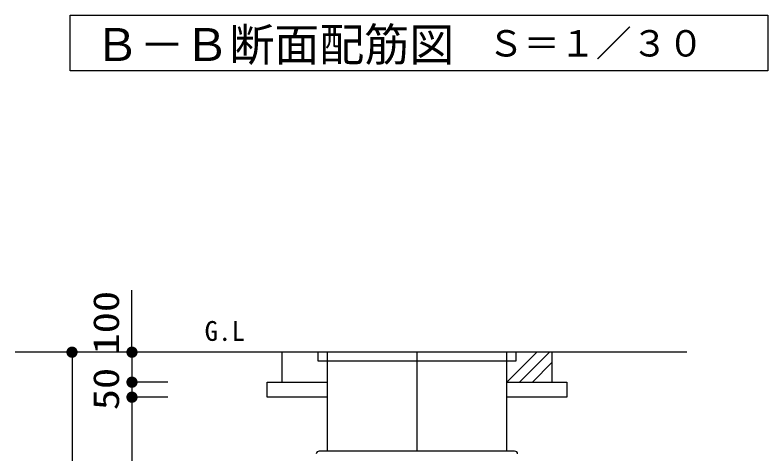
# Model space of a CAD drawing. Units: millimetres, scale not verified. Extents: x -8093 to 8093, y -5792 to 5792.
# Drawn here: x -1116 to 1396, y -1796 to -333 of the extents above; entities that cross this region are included whole.
import ezdxf
from ezdxf.enums import TextEntityAlignment as Align

# ---------------------------------------------------------------- set-up
doc = ezdxf.new("R2010")
doc.units = ezdxf.units.MM
doc.header["$LTSCALE"] = 30
doc.linetypes.add('LONG_CHAIN', pattern=[21, 18, -1, 1, -1])
for name, color, linetype, lineweight in [('0-1_00クル-フ-0躯体', 3, 'Continuous', 25), ('0-2_00クル-フ-1機器', 2, 'Continuous', 25), ('0-4_00クル-フ-6寸法', 132, 'Continuous', 25)]:
    doc.layers.add(name, color=color, linetype=linetype, lineweight=lineweight)
doc.styles.add('ＭＳ ゴシック', font='')
doc.styles.get('ＭＳ ゴシック').set_extended_font_data('MS Gothic')

msp = doc.modelspace()

# ---------------------------------------------------------------- linework, layer by layer
at = {"layer": '0-1_00クル-フ-0躯体', "linetype": 'LONG_CHAIN'}
msp.add_line((224.79, -1456.78), (224.79, -1786.78), dxfattribs=at)
at = {"layer": '0-1_00クル-フ-0躯体'}
msp.add_line((550.63, -1786.78), (-101.05, -1786.78), dxfattribs=at)
msp.add_lwpolyline([(-932.58, -519.28), (-932.58, -332.97), (1395.58, -332.97), (1395.58, -519.28)], close=True, dxfattribs=at)
for centre, start, end in [((-101.05, -1796.78), 90, 175), ((550.63, -1796.78), 5, 90)]:
    msp.add_arc(centre, 10, start, end, dxfattribs=at)
at = {"layer": '0-2_00クル-フ-1機器'}
for p, q in [((1124.57, -1456.78), (-1115.99, -1456.78)), ((-225.21, -1556.78), (-225.21, -1456.78)), ((-75.21, -1456.78), (-75.21, -1786.78)), ((524.79, -1786.78), (524.79, -1456.78)), ((524.79, -1556.78), (624.79, -1456.78)), ((567.22, -1556.78), (667.22, -1456.78)), ((674.79, -1456.78), (674.79, -1556.78)), ((609.64, -1556.78), (674.79, -1491.63)), ((524.79, -1556.78), (724.79, -1556.78))]:
    msp.add_line(p, q, dxfattribs=at)
for points in [[(554.79, -1456.78), (554.79, -1486.78), (-105.21, -1486.78), (-105.21, -1456.78)], [(-75.21, -1606.78), (-275.21, -1606.78), (-275.21, -1556.78), (-75.21, -1556.78)], [(724.79, -1556.78), (724.79, -1606.78), (524.79, -1606.78)]]:
    msp.add_lwpolyline(points, dxfattribs=at)
at = {"layer": '0-4_00クル-フ-6寸法', "color": 4}
for p, q in [((-725.97, -1456.78), (-725.97, -1250.12)), ((-805.97, -1456.78), (-925.97, -1456.78)), ((-925.97, -1456.78), (-925.97, -3556.78)), ((-605.97, -1456.78), (-725.97, -1456.78)), ((-725.97, -1456.78), (-725.97, -1556.78)), ((-605.97, -1556.78), (-725.97, -1556.78)), ((-605.97, -1556.78), (-725.97, -1556.78)), ((-725.97, -1556.78), (-725.97, -1606.78)), ((-605.97, -1606.78), (-725.97, -1606.78)), ((-605.97, -1606.78), (-725.97, -1606.78)), ((-725.97, -1606.78), (-725.97, -3306.78))]:
    msp.add_line(p, q, dxfattribs=at)
at = {"layer": '0-4_00クル-フ-6寸法'}
for points in [[(-925.97, -1456.78), (-944.68, -1455.6), (-944.38, -1453.27)], [(-925.97, -1456.78), (-944.68, -1457.96), (-944.68, -1455.6)], [(-925.97, -1456.78), (-944.38, -1453.27), (-943.8, -1450.98)], [(-925.97, -1456.78), (-943.8, -1450.98), (-942.93, -1448.8)], [(-925.97, -1456.78), (-942.93, -1448.8), (-941.8, -1446.73)], [(-925.97, -1456.78), (-941.8, -1446.73), (-940.41, -1444.83)], [(-925.97, -1456.78), (-940.41, -1444.83), (-938.8, -1443.11)], [(-925.97, -1456.78), (-938.8, -1443.11), (-936.99, -1441.61)], [(-925.97, -1456.78), (-936.99, -1441.61), (-935, -1440.35)], [(-925.97, -1456.78), (-935, -1440.35), (-932.87, -1439.35)], [(-925.97, -1456.78), (-932.87, -1439.35), (-930.63, -1438.62)], [(-925.97, -1456.78), (-930.63, -1438.62), (-928.32, -1438.18)], [(-925.97, -1456.78), (-928.32, -1438.18), (-925.97, -1438.03)], [(-925.97, -1456.78), (-925.97, -1438.03), (-923.62, -1438.18)], [(-925.97, -1456.78), (-923.62, -1438.18), (-921.3, -1438.62)], [(-925.97, -1456.78), (-921.3, -1438.62), (-919.06, -1439.35)], [(-925.97, -1456.78), (-919.06, -1439.35), (-916.93, -1440.35)], [(-925.97, -1456.78), (-916.93, -1440.35), (-914.94, -1441.61)], [(-925.97, -1456.78), (-914.94, -1441.61), (-913.13, -1443.11)], [(-925.97, -1456.78), (-913.13, -1443.11), (-911.52, -1444.83)], [(-925.97, -1456.78), (-911.52, -1444.83), (-910.13, -1446.73)], [(-925.97, -1456.78), (-910.13, -1446.73), (-909, -1448.8)], [(-925.97, -1456.78), (-909, -1448.8), (-908.13, -1450.98)], [(-925.97, -1456.78), (-908.13, -1450.98), (-907.55, -1453.27)], [(-925.97, -1456.78), (-907.55, -1453.27), (-907.25, -1455.6)], [(-925.97, -1456.78), (-907.25, -1455.6), (-907.25, -1457.96)], [(-725.97, -1456.78), (-744.68, -1455.6), (-744.38, -1453.27)], [(-725.97, -1456.78), (-744.68, -1457.96), (-744.68, -1455.6)], [(-725.97, -1456.78), (-744.38, -1453.27), (-743.8, -1450.98)], [(-725.97, -1456.78), (-743.8, -1450.98), (-742.93, -1448.8)], [(-725.97, -1456.78), (-742.93, -1448.8), (-741.8, -1446.73)], [(-725.97, -1456.78), (-741.8, -1446.73), (-740.41, -1444.83)], [(-725.97, -1456.78), (-740.41, -1444.83), (-738.8, -1443.11)], [(-725.97, -1456.78), (-738.8, -1443.11), (-736.99, -1441.61)], [(-725.97, -1456.78), (-736.99, -1441.61), (-735, -1440.35)], [(-725.97, -1456.78), (-735, -1440.35), (-732.87, -1439.35)], [(-725.97, -1456.78), (-732.87, -1439.35), (-730.63, -1438.62)], [(-725.97, -1456.78), (-730.63, -1438.62), (-728.32, -1438.18)], [(-725.97, -1456.78), (-728.32, -1438.18), (-725.97, -1438.03)], [(-725.97, -1456.78), (-725.97, -1438.03), (-723.62, -1438.18)], [(-725.97, -1456.78), (-723.62, -1438.18), (-721.3, -1438.62)], [(-725.97, -1456.78), (-721.3, -1438.62), (-719.06, -1439.35)], [(-725.97, -1456.78), (-719.06, -1439.35), (-716.93, -1440.35)], [(-725.97, -1456.78), (-716.93, -1440.35), (-714.94, -1441.61)], [(-725.97, -1456.78), (-714.94, -1441.61), (-713.13, -1443.11)], [(-725.97, -1456.78), (-713.13, -1443.11), (-711.52, -1444.83)], [(-725.97, -1456.78), (-711.52, -1444.83), (-710.13, -1446.73)], [(-725.97, -1456.78), (-710.13, -1446.73), (-709, -1448.8)], [(-725.97, -1456.78), (-709, -1448.8), (-708.13, -1450.98)], [(-725.97, -1456.78), (-708.13, -1450.98), (-707.55, -1453.27)], [(-725.97, -1456.78), (-707.55, -1453.27), (-707.25, -1455.6)], [(-725.97, -1456.78), (-707.25, -1455.6), (-707.25, -1457.96)], [(-925.97, -1456.78), (-944.38, -1460.29), (-944.68, -1457.96)], [(-925.97, -1456.78), (-943.8, -1462.57), (-944.38, -1460.29)], [(-925.97, -1456.78), (-942.93, -1464.76), (-943.8, -1462.57)], [(-925.97, -1456.78), (-941.8, -1466.83), (-942.93, -1464.76)], [(-925.97, -1456.78), (-940.41, -1468.73), (-941.8, -1466.83)], [(-925.97, -1456.78), (-938.8, -1470.45), (-940.41, -1468.73)], [(-925.97, -1456.78), (-936.99, -1471.95), (-938.8, -1470.45)], [(-925.97, -1456.78), (-935, -1473.21), (-936.99, -1471.95)], [(-925.97, -1456.78), (-932.87, -1474.21), (-935, -1473.21)], [(-925.97, -1456.78), (-930.63, -1474.94), (-932.87, -1474.21)], [(-925.97, -1456.78), (-928.32, -1475.38), (-930.63, -1474.94)], [(-925.97, -1456.78), (-925.97, -1475.53), (-928.32, -1475.38)], [(-925.97, -1456.78), (-923.62, -1475.38), (-925.97, -1475.53)], [(-925.97, -1456.78), (-921.3, -1474.94), (-923.62, -1475.38)], [(-925.97, -1456.78), (-919.06, -1474.21), (-921.3, -1474.94)], [(-925.97, -1456.78), (-916.93, -1473.21), (-919.06, -1474.21)], [(-925.97, -1456.78), (-914.94, -1471.95), (-916.93, -1473.21)], [(-925.97, -1456.78), (-913.13, -1470.45), (-914.94, -1471.95)], [(-925.97, -1456.78), (-911.52, -1468.73), (-913.13, -1470.45)], [(-925.97, -1456.78), (-910.13, -1466.83), (-911.52, -1468.73)], [(-925.97, -1456.78), (-909, -1464.76), (-910.13, -1466.83)], [(-925.97, -1456.78), (-908.13, -1462.57), (-909, -1464.76)], [(-925.97, -1456.78), (-907.55, -1460.29), (-908.13, -1462.57)], [(-925.97, -1456.78), (-907.25, -1457.96), (-907.55, -1460.29)], [(-725.97, -1456.78), (-744.38, -1460.29), (-744.68, -1457.96)], [(-725.97, -1456.78), (-743.8, -1462.57), (-744.38, -1460.29)], [(-725.97, -1456.78), (-742.93, -1464.76), (-743.8, -1462.57)], [(-725.97, -1456.78), (-741.8, -1466.83), (-742.93, -1464.76)], [(-725.97, -1456.78), (-740.41, -1468.73), (-741.8, -1466.83)], [(-725.97, -1456.78), (-738.8, -1470.45), (-740.41, -1468.73)], [(-725.97, -1456.78), (-736.99, -1471.95), (-738.8, -1470.45)], [(-725.97, -1456.78), (-735, -1473.21), (-736.99, -1471.95)], [(-725.97, -1456.78), (-732.87, -1474.21), (-735, -1473.21)], [(-725.97, -1456.78), (-730.63, -1474.94), (-732.87, -1474.21)], [(-725.97, -1456.78), (-728.32, -1475.38), (-730.63, -1474.94)], [(-725.97, -1456.78), (-725.97, -1475.53), (-728.32, -1475.38)], [(-725.97, -1456.78), (-723.62, -1475.38), (-725.97, -1475.53)], [(-725.97, -1456.78), (-721.3, -1474.94), (-723.62, -1475.38)], [(-725.97, -1456.78), (-719.06, -1474.21), (-721.3, -1474.94)], [(-725.97, -1456.78), (-716.93, -1473.21), (-719.06, -1474.21)], [(-725.97, -1456.78), (-714.94, -1471.95), (-716.93, -1473.21)], [(-725.97, -1456.78), (-713.13, -1470.45), (-714.94, -1471.95)], [(-725.97, -1456.78), (-711.52, -1468.73), (-713.13, -1470.45)], [(-725.97, -1456.78), (-710.13, -1466.83), (-711.52, -1468.73)], [(-725.97, -1456.78), (-709, -1464.76), (-710.13, -1466.83)], [(-725.97, -1456.78), (-708.13, -1462.57), (-709, -1464.76)], [(-725.97, -1456.78), (-707.55, -1460.29), (-708.13, -1462.57)], [(-725.97, -1456.78), (-707.25, -1457.96), (-707.55, -1460.29)], [(-725.97, -1556.78), (-744.68, -1555.6), (-744.38, -1553.27)], [(-725.97, -1556.78), (-744.68, -1555.6), (-744.38, -1553.27)], [(-725.97, -1556.78), (-744.68, -1557.96), (-744.68, -1555.6)], [(-725.97, -1556.78), (-744.68, -1557.96), (-744.68, -1555.6)], [(-725.97, -1556.78), (-744.38, -1560.29), (-744.68, -1557.96)], [(-725.97, -1556.78), (-744.38, -1560.29), (-744.68, -1557.96)], [(-725.97, -1556.78), (-744.38, -1553.27), (-743.8, -1550.98)], [(-725.97, -1556.78), (-744.38, -1553.27), (-743.8, -1550.98)], [(-725.97, -1556.78), (-743.8, -1562.57), (-744.38, -1560.29)], [(-725.97, -1556.78), (-743.8, -1562.57), (-744.38, -1560.29)], [(-725.97, -1556.78), (-743.8, -1550.98), (-742.93, -1548.8)], [(-725.97, -1556.78), (-743.8, -1550.98), (-742.93, -1548.8)], [(-725.97, -1556.78), (-742.93, -1564.76), (-743.8, -1562.57)], [(-725.97, -1556.78), (-742.93, -1564.76), (-743.8, -1562.57)], [(-725.97, -1556.78), (-742.93, -1548.8), (-741.8, -1546.73)], [(-725.97, -1556.78), (-742.93, -1548.8), (-741.8, -1546.73)], [(-725.97, -1556.78), (-741.8, -1566.83), (-742.93, -1564.76)], [(-725.97, -1556.78), (-741.8, -1566.83), (-742.93, -1564.76)], [(-725.97, -1556.78), (-741.8, -1546.73), (-740.41, -1544.83)], [(-725.97, -1556.78), (-741.8, -1546.73), (-740.41, -1544.83)], [(-725.97, -1556.78), (-740.41, -1568.73), (-741.8, -1566.83)], [(-725.97, -1556.78), (-740.41, -1568.73), (-741.8, -1566.83)], [(-725.97, -1556.78), (-740.41, -1544.83), (-738.8, -1543.11)], [(-725.97, -1556.78), (-740.41, -1544.83), (-738.8, -1543.11)], [(-725.97, -1556.78), (-738.8, -1570.45), (-740.41, -1568.73)], [(-725.97, -1556.78), (-738.8, -1570.45), (-740.41, -1568.73)], [(-725.97, -1556.78), (-738.8, -1543.11), (-736.99, -1541.61)], [(-725.97, -1556.78), (-738.8, -1543.11), (-736.99, -1541.61)], [(-725.97, -1556.78), (-736.99, -1571.95), (-738.8, -1570.45)], [(-725.97, -1556.78), (-736.99, -1571.95), (-738.8, -1570.45)], [(-725.97, -1556.78), (-736.99, -1541.61), (-735, -1540.35)], [(-725.97, -1556.78), (-736.99, -1541.61), (-735, -1540.35)], [(-725.97, -1556.78), (-735, -1573.21), (-736.99, -1571.95)], [(-725.97, -1556.78), (-735, -1573.21), (-736.99, -1571.95)], [(-725.97, -1556.78), (-735, -1540.35), (-732.87, -1539.35)], [(-725.97, -1556.78), (-735, -1540.35), (-732.87, -1539.35)], [(-725.97, -1556.78), (-732.87, -1574.21), (-735, -1573.21)], [(-725.97, -1556.78), (-732.87, -1574.21), (-735, -1573.21)], [(-725.97, -1556.78), (-732.87, -1539.35), (-730.63, -1538.62)], [(-725.97, -1556.78), (-732.87, -1539.35), (-730.63, -1538.62)], [(-725.97, -1556.78), (-730.63, -1574.94), (-732.87, -1574.21)], [(-725.97, -1556.78), (-730.63, -1574.94), (-732.87, -1574.21)], [(-725.97, -1556.78), (-730.63, -1538.62), (-728.32, -1538.18)], [(-725.97, -1556.78), (-730.63, -1538.62), (-728.32, -1538.18)], [(-725.97, -1556.78), (-728.32, -1575.38), (-730.63, -1574.94)], [(-725.97, -1556.78), (-728.32, -1575.38), (-730.63, -1574.94)], [(-725.97, -1556.78), (-728.32, -1538.18), (-725.97, -1538.03)], [(-725.97, -1556.78), (-728.32, -1538.18), (-725.97, -1538.03)], [(-725.97, -1556.78), (-725.97, -1575.53), (-728.32, -1575.38)], [(-725.97, -1556.78), (-725.97, -1575.53), (-728.32, -1575.38)], [(-725.97, -1556.78), (-725.97, -1538.03), (-723.62, -1538.18)], [(-725.97, -1556.78), (-725.97, -1538.03), (-723.62, -1538.18)], [(-725.97, -1556.78), (-723.62, -1538.18), (-721.3, -1538.62)], [(-725.97, -1556.78), (-723.62, -1538.18), (-721.3, -1538.62)], [(-725.97, -1556.78), (-721.3, -1538.62), (-719.06, -1539.35)], [(-725.97, -1556.78), (-721.3, -1538.62), (-719.06, -1539.35)], [(-725.97, -1556.78), (-719.06, -1539.35), (-716.93, -1540.35)], [(-725.97, -1556.78), (-719.06, -1539.35), (-716.93, -1540.35)], [(-725.97, -1556.78), (-716.93, -1540.35), (-714.94, -1541.61)], [(-725.97, -1556.78), (-716.93, -1540.35), (-714.94, -1541.61)], [(-725.97, -1556.78), (-714.94, -1541.61), (-713.13, -1543.11)], [(-725.97, -1556.78), (-714.94, -1541.61), (-713.13, -1543.11)], [(-725.97, -1556.78), (-713.13, -1543.11), (-711.52, -1544.83)], [(-725.97, -1556.78), (-713.13, -1543.11), (-711.52, -1544.83)], [(-725.97, -1556.78), (-711.52, -1544.83), (-710.13, -1546.73)], [(-725.97, -1556.78), (-711.52, -1544.83), (-710.13, -1546.73)], [(-725.97, -1556.78), (-710.13, -1546.73), (-709, -1548.8)], [(-725.97, -1556.78), (-710.13, -1546.73), (-709, -1548.8)], [(-725.97, -1556.78), (-709, -1548.8), (-708.13, -1550.98)], [(-725.97, -1556.78), (-709, -1548.8), (-708.13, -1550.98)], [(-725.97, -1556.78), (-708.13, -1550.98), (-707.55, -1553.27)], [(-725.97, -1556.78), (-708.13, -1550.98), (-707.55, -1553.27)], [(-725.97, -1556.78), (-707.55, -1553.27), (-707.25, -1555.6)], [(-725.97, -1556.78), (-707.55, -1553.27), (-707.25, -1555.6)], [(-725.97, -1556.78), (-707.25, -1555.6), (-707.25, -1557.96)], [(-725.97, -1556.78), (-707.25, -1555.6), (-707.25, -1557.96)], [(-725.97, -1556.78), (-723.62, -1575.38), (-725.97, -1575.53)], [(-725.97, -1556.78), (-721.3, -1574.94), (-723.62, -1575.38)], [(-725.97, -1556.78), (-719.06, -1574.21), (-721.3, -1574.94)], [(-725.97, -1556.78), (-716.93, -1573.21), (-719.06, -1574.21)], [(-725.97, -1556.78), (-714.94, -1571.95), (-716.93, -1573.21)], [(-725.97, -1556.78), (-713.13, -1570.45), (-714.94, -1571.95)], [(-725.97, -1556.78), (-711.52, -1568.73), (-713.13, -1570.45)], [(-725.97, -1556.78), (-710.13, -1566.83), (-711.52, -1568.73)], [(-725.97, -1556.78), (-709, -1564.76), (-710.13, -1566.83)], [(-725.97, -1556.78), (-708.13, -1562.57), (-709, -1564.76)], [(-725.97, -1556.78), (-707.55, -1560.29), (-708.13, -1562.57)], [(-725.97, -1556.78), (-707.25, -1557.96), (-707.55, -1560.29)], [(-725.97, -1556.78), (-723.62, -1575.38), (-725.97, -1575.53)], [(-725.97, -1556.78), (-721.3, -1574.94), (-723.62, -1575.38)], [(-725.97, -1556.78), (-719.06, -1574.21), (-721.3, -1574.94)], [(-725.97, -1556.78), (-716.93, -1573.21), (-719.06, -1574.21)], [(-725.97, -1556.78), (-714.94, -1571.95), (-716.93, -1573.21)], [(-725.97, -1556.78), (-713.13, -1570.45), (-714.94, -1571.95)], [(-725.97, -1556.78), (-711.52, -1568.73), (-713.13, -1570.45)], [(-725.97, -1556.78), (-710.13, -1566.83), (-711.52, -1568.73)], [(-725.97, -1556.78), (-709, -1564.76), (-710.13, -1566.83)], [(-725.97, -1556.78), (-708.13, -1562.57), (-709, -1564.76)], [(-725.97, -1556.78), (-707.55, -1560.29), (-708.13, -1562.57)], [(-725.97, -1556.78), (-707.25, -1557.96), (-707.55, -1560.29)], [(-725.97, -1606.78), (-744.68, -1605.6), (-744.38, -1603.27)], [(-725.97, -1606.78), (-744.68, -1605.6), (-744.38, -1603.27)], [(-725.97, -1606.78), (-744.68, -1607.96), (-744.68, -1605.6)], [(-725.97, -1606.78), (-744.68, -1607.96), (-744.68, -1605.6)], [(-725.97, -1606.78), (-744.38, -1610.29), (-744.68, -1607.96)], [(-725.97, -1606.78), (-744.38, -1610.29), (-744.68, -1607.96)], [(-725.97, -1606.78), (-744.38, -1603.27), (-743.8, -1600.98)], [(-725.97, -1606.78), (-744.38, -1603.27), (-743.8, -1600.98)], [(-725.97, -1606.78), (-743.8, -1612.57), (-744.38, -1610.29)], [(-725.97, -1606.78), (-743.8, -1612.57), (-744.38, -1610.29)], [(-725.97, -1606.78), (-743.8, -1600.98), (-742.93, -1598.8)], [(-725.97, -1606.78), (-743.8, -1600.98), (-742.93, -1598.8)], [(-725.97, -1606.78), (-742.93, -1614.76), (-743.8, -1612.57)], [(-725.97, -1606.78), (-742.93, -1614.76), (-743.8, -1612.57)], [(-725.97, -1606.78), (-742.93, -1598.8), (-741.8, -1596.73)], [(-725.97, -1606.78), (-742.93, -1598.8), (-741.8, -1596.73)], [(-725.97, -1606.78), (-741.8, -1616.83), (-742.93, -1614.76)], [(-725.97, -1606.78), (-741.8, -1616.83), (-742.93, -1614.76)], [(-725.97, -1606.78), (-741.8, -1596.73), (-740.41, -1594.83)], [(-725.97, -1606.78), (-741.8, -1596.73), (-740.41, -1594.83)], [(-725.97, -1606.78), (-740.41, -1618.73), (-741.8, -1616.83)], [(-725.97, -1606.78), (-740.41, -1618.73), (-741.8, -1616.83)], [(-725.97, -1606.78), (-740.41, -1594.83), (-738.8, -1593.11)], [(-725.97, -1606.78), (-740.41, -1594.83), (-738.8, -1593.11)], [(-725.97, -1606.78), (-738.8, -1620.45), (-740.41, -1618.73)], [(-725.97, -1606.78), (-738.8, -1620.45), (-740.41, -1618.73)], [(-725.97, -1606.78), (-738.8, -1593.11), (-736.99, -1591.61)], [(-725.97, -1606.78), (-738.8, -1593.11), (-736.99, -1591.61)], [(-725.97, -1606.78), (-736.99, -1621.95), (-738.8, -1620.45)], [(-725.97, -1606.78), (-736.99, -1621.95), (-738.8, -1620.45)], [(-725.97, -1606.78), (-736.99, -1591.61), (-735, -1590.35)], [(-725.97, -1606.78), (-736.99, -1591.61), (-735, -1590.35)], [(-725.97, -1606.78), (-735, -1623.21), (-736.99, -1621.95)], [(-725.97, -1606.78), (-735, -1623.21), (-736.99, -1621.95)], [(-725.97, -1606.78), (-735, -1590.35), (-732.87, -1589.35)], [(-725.97, -1606.78), (-735, -1590.35), (-732.87, -1589.35)], [(-725.97, -1606.78), (-732.87, -1624.21), (-735, -1623.21)], [(-725.97, -1606.78), (-732.87, -1624.21), (-735, -1623.21)], [(-725.97, -1606.78), (-732.87, -1589.35), (-730.63, -1588.62)], [(-725.97, -1606.78), (-732.87, -1589.35), (-730.63, -1588.62)], [(-725.97, -1606.78), (-730.63, -1624.94), (-732.87, -1624.21)], [(-725.97, -1606.78), (-730.63, -1624.94), (-732.87, -1624.21)], [(-725.97, -1606.78), (-730.63, -1588.62), (-728.32, -1588.18)], [(-725.97, -1606.78), (-730.63, -1588.62), (-728.32, -1588.18)], [(-725.97, -1606.78), (-728.32, -1625.38), (-730.63, -1624.94)], [(-725.97, -1606.78), (-728.32, -1625.38), (-730.63, -1624.94)], [(-725.97, -1606.78), (-728.32, -1588.18), (-725.97, -1588.03)], [(-725.97, -1606.78), (-728.32, -1588.18), (-725.97, -1588.03)], [(-725.97, -1606.78), (-725.97, -1625.53), (-728.32, -1625.38)], [(-725.97, -1606.78), (-725.97, -1625.53), (-728.32, -1625.38)], [(-725.97, -1606.78), (-725.97, -1588.03), (-723.62, -1588.18)], [(-725.97, -1606.78), (-725.97, -1588.03), (-723.62, -1588.18)], [(-725.97, -1606.78), (-723.62, -1588.18), (-721.3, -1588.62)], [(-725.97, -1606.78), (-723.62, -1588.18), (-721.3, -1588.62)], [(-725.97, -1606.78), (-721.3, -1588.62), (-719.06, -1589.35)], [(-725.97, -1606.78), (-721.3, -1588.62), (-719.06, -1589.35)], [(-725.97, -1606.78), (-719.06, -1589.35), (-716.93, -1590.35)], [(-725.97, -1606.78), (-719.06, -1589.35), (-716.93, -1590.35)], [(-725.97, -1606.78), (-716.93, -1590.35), (-714.94, -1591.61)], [(-725.97, -1606.78), (-716.93, -1590.35), (-714.94, -1591.61)], [(-725.97, -1606.78), (-714.94, -1591.61), (-713.13, -1593.11)], [(-725.97, -1606.78), (-714.94, -1591.61), (-713.13, -1593.11)], [(-725.97, -1606.78), (-713.13, -1593.11), (-711.52, -1594.83)], [(-725.97, -1606.78), (-713.13, -1593.11), (-711.52, -1594.83)], [(-725.97, -1606.78), (-711.52, -1594.83), (-710.13, -1596.73)], [(-725.97, -1606.78), (-711.52, -1594.83), (-710.13, -1596.73)], [(-725.97, -1606.78), (-710.13, -1596.73), (-709, -1598.8)], [(-725.97, -1606.78), (-710.13, -1596.73), (-709, -1598.8)], [(-725.97, -1606.78), (-709, -1598.8), (-708.13, -1600.98)], [(-725.97, -1606.78), (-709, -1598.8), (-708.13, -1600.98)], [(-725.97, -1606.78), (-708.13, -1600.98), (-707.55, -1603.27)], [(-725.97, -1606.78), (-708.13, -1600.98), (-707.55, -1603.27)], [(-725.97, -1606.78), (-707.55, -1603.27), (-707.25, -1605.6)], [(-725.97, -1606.78), (-707.55, -1603.27), (-707.25, -1605.6)], [(-725.97, -1606.78), (-707.25, -1605.6), (-707.25, -1607.96)], [(-725.97, -1606.78), (-707.25, -1605.6), (-707.25, -1607.96)], [(-725.97, -1606.78), (-723.62, -1625.38), (-725.97, -1625.53)], [(-725.97, -1606.78), (-721.3, -1624.94), (-723.62, -1625.38)], [(-725.97, -1606.78), (-719.06, -1624.21), (-721.3, -1624.94)], [(-725.97, -1606.78), (-716.93, -1623.21), (-719.06, -1624.21)], [(-725.97, -1606.78), (-714.94, -1621.95), (-716.93, -1623.21)], [(-725.97, -1606.78), (-713.13, -1620.45), (-714.94, -1621.95)], [(-725.97, -1606.78), (-711.52, -1618.73), (-713.13, -1620.45)], [(-725.97, -1606.78), (-710.13, -1616.83), (-711.52, -1618.73)], [(-725.97, -1606.78), (-709, -1614.76), (-710.13, -1616.83)], [(-725.97, -1606.78), (-708.13, -1612.57), (-709, -1614.76)], [(-725.97, -1606.78), (-707.55, -1610.29), (-708.13, -1612.57)], [(-725.97, -1606.78), (-707.25, -1607.96), (-707.55, -1610.29)], [(-725.97, -1606.78), (-723.62, -1625.38), (-725.97, -1625.53)], [(-725.97, -1606.78), (-721.3, -1624.94), (-723.62, -1625.38)], [(-725.97, -1606.78), (-719.06, -1624.21), (-721.3, -1624.94)], [(-725.97, -1606.78), (-716.93, -1623.21), (-719.06, -1624.21)], [(-725.97, -1606.78), (-714.94, -1621.95), (-716.93, -1623.21)], [(-725.97, -1606.78), (-713.13, -1620.45), (-714.94, -1621.95)], [(-725.97, -1606.78), (-711.52, -1618.73), (-713.13, -1620.45)], [(-725.97, -1606.78), (-710.13, -1616.83), (-711.52, -1618.73)], [(-725.97, -1606.78), (-709, -1614.76), (-710.13, -1616.83)], [(-725.97, -1606.78), (-708.13, -1612.57), (-709, -1614.76)], [(-725.97, -1606.78), (-707.55, -1610.29), (-708.13, -1612.57)], [(-725.97, -1606.78), (-707.25, -1607.96), (-707.55, -1610.29)]]:
    msp.add_solid(points, dxfattribs=at)

# ---------------------------------------------------------------- texts
at = {"layer": '0-1_00クル-フ-0躯体', "color": 4, "style": 'ＭＳ ゴシック'}
for s, height, p in [('Ｂ－Ｂ断面配筋図', 110, (-851.34, -519.25)), ('Ｓ＝１／３０', 87.98, (461.05, -497.58))]:
    msp.add_text(s, height=height, dxfattribs=at).set_placement(p, align=Align.BOTTOM_LEFT)
at = {"layer": '0-2_00クル-フ-1機器', "color": 4, "style": 'ＭＳ ゴシック'}
msp.add_text('G.L', height=65.98, dxfattribs=at).set_placement((-483.66, -1438.79), align=Align.BOTTOM_LEFT)
at = {"layer": '0-4_00クル-フ-6寸法', "color": 3, "style": 'ＭＳ ゴシック', "width": 1.2}
for s, p in [('100', (-743.06, -1464.63)), ('50', (-743.06, -1650.35))]:
    msp.add_text(s, height=86.66, rotation=90, dxfattribs=at).set_placement(p, align=Align.BOTTOM_LEFT)

doc.saveas('drawing.dxf')
